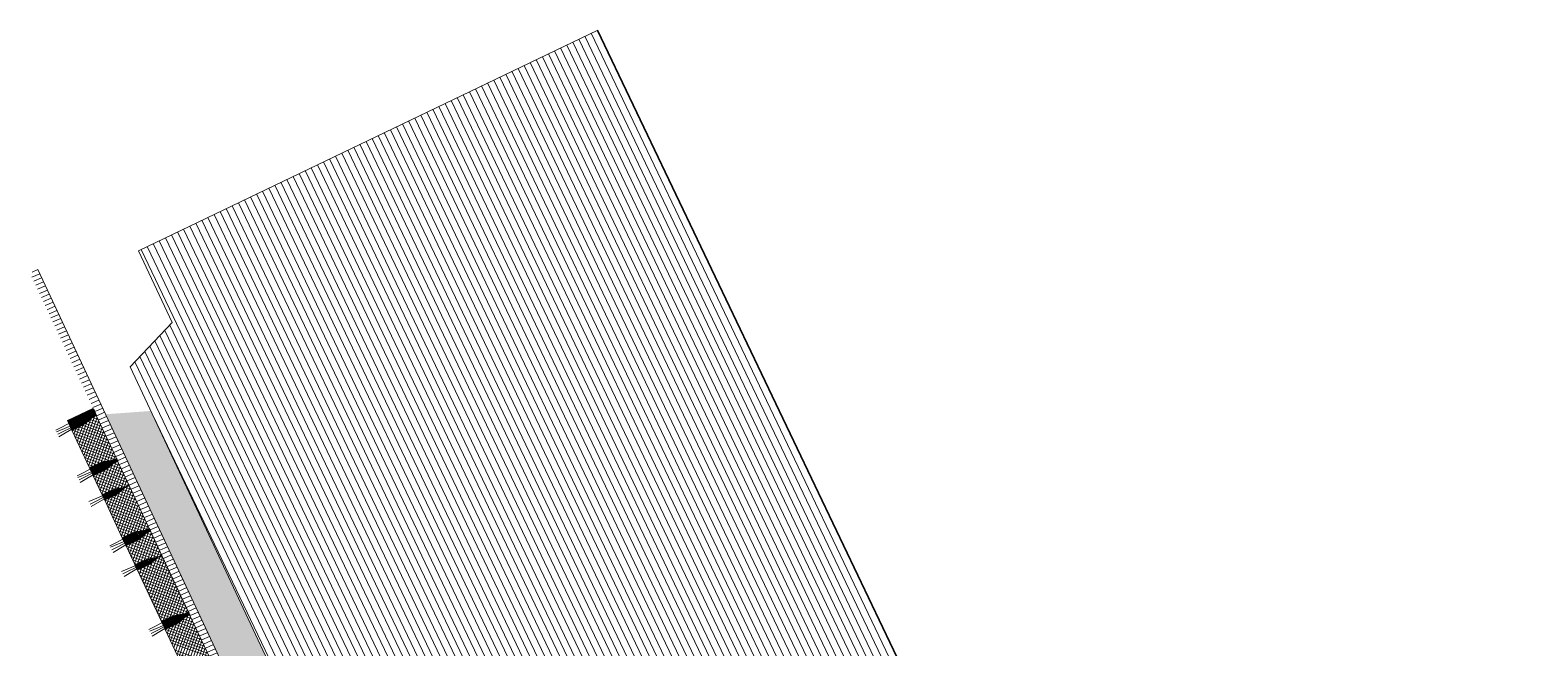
# Model space of a CAD drawing. Header units: metres. Extents: x 679304 to 680626, y 2747329 to 2750056.
# Drawn here: x 679493.34 to 679498.64, y 2747427.62 to 2747429.8 of the extents above; entities that cross this region are included whole.
import ezdxf

# ---------------------------------------------------------------- set-up
doc = ezdxf.new("R2010")
doc.units = ezdxf.units.M
doc.layers.add('-aux', color=50, linetype='Continuous', plot=False)
for name, color, linetype, lineweight in [('02-L-projecció', 6, 'Continuous', 5), ('02-L-seccionat', 4, 'Continuous', 5), ('1-L-GESPA', 64, 'Continuous', 0), ('3-TR Formigó', 252, 'Continuous', 0), ('3-TR terra compactada', 45, 'Continuous', 0), ('3-TR Tot-u', 37, 'Continuous', 0)]:
    doc.layers.add(name, color=color, linetype=linetype, lineweight=lineweight)
doc.layers.add('3- TR terra vegetal', color=253, linetype='Continuous', lineweight=0, true_color=0xbea68e)
doc.layers.add('3-TR sorra granitica', color=254, linetype='Continuous', lineweight=0, true_color=0xf2dac9)

# ---------------------------------------------------------------- blocks, each defined once
blk = doc.blocks.new('Font')
at = {"layer": '3- TR terra vegetal'}
h = blk.add_hatch(dxfattribs=at)
h.set_pattern_fill('_USER', color=256, scale=0.0025, angle=-18.20445689477926, style=0, pattern_type=0)
h.set_pattern_definition([(0.0715857154418002, (-42.41510380851105, 22.0367466378957), (-3.123515267e-06, 0.0024999980487297), [])])
edge = h.paths.add_edge_path()
edge.add_line((4.908036804292351, -9.918019296135753), (4.898037110455334, -9.917941367253661))
edge.add_line((4.898037111386656, -9.917941367719322), (4.898100978694856, -9.909745837561786))
edge.add_arc((4.849684893619269, -9.909368520602584), 0.0484175548952811, 359.5534912166783, 375.5525103427901)
edge.add_line((4.896329645998775, -9.896386737702414), (4.890544808935374, -9.87560128723271))
edge.add_arc((4.945597054902464, -9.860279596410692), 0.0571445887850238, 179.5534943690462, 195.5525134952645, ccw=False)
edge.add_line((4.888454201631247, -9.859834273345768), (4.888774713501334, -9.818706751335412))
edge.add_line((4.888774713035672, -9.818706751801074), (4.918844678904861, -9.818941090721637))
edge.add_line((4.918844679836183, -9.818941090255976), (4.918524166103452, -9.860068613663316))
edge.add_arc((4.861381313297897, -9.859623294789344), 0.0571445876364654, 343.55447941519253, 359.5534985415034, ccw=False)
edge.add_line((4.916188078932464, -9.87580112949945), (4.910079998429864, -9.896493896609172))
edge.add_arc((4.956516752485185, -9.910201081074774), 0.0484175483813429, 163.5544725454816, 179.5534916716945)
edge.add_line((4.908100673928856, -9.909823764581233), (4.908036804758012, -9.918019296135753))
edge.add_line((4.908036804292351, -9.918019296135753), (4.898037110455334, -9.917941367253661))
h = blk.add_hatch(dxfattribs=at)
h.set_pattern_fill('_USER', color=256, scale=0.0025, angle=-18.20445689477926, style=0, pattern_type=0)
h.set_pattern_definition([(0.0715857154418002, (-41.99395365780219, 22.03346805972978), (-3.123515267e-06, 0.0024999980487297), [])])
edge = h.paths.add_edge_path()
edge.add_line((5.129266829229891, -9.919743441743776), (5.129330697469413, -9.911547912051901))
edge.add_arc((5.080914612393826, -9.911170597188175), 0.0484175551151934, 359.5534931793435, 375.5525123054554)
edge.add_line((5.12755936384201, -9.89818881219253), (5.121774528175592, -9.877403360791504))
edge.add_arc((5.176826777867972, -9.862081666477025), 0.0571445925419343, 179.5534972539193, 195.5525163801378, ccw=False)
edge.add_line((5.119683920405805, -9.8616363464389), (5.120004433672875, -9.820508826291189))
edge.add_line((5.120004434604197, -9.820508826058356), (5.14007470337674, -9.820665237028152))
edge.add_line((5.140074702445417, -9.820665237028152), (5.13975419010967, -9.861792757175863))
edge.add_arc((5.08261132473126, -9.861347433645278), 0.0571446002038037, 343.5544745027149, 359.5534936290258, ccw=False)
edge.add_line((5.137418101541697, -9.877525276038796), (5.131310021039098, -9.898218042217195))
edge.add_arc((5.177746772766113, -9.91192522784695), 0.0484175469721639, 163.5544702963137, 179.5534894225264)
edge.add_line((5.129330696072429, -9.911547909956425), (5.129266828065738, -9.919743441510946))
h = blk.add_hatch(dxfattribs=at)
h.set_pattern_fill('_USER', color=256, scale=0.0025, angle=-18.20445689477926, style=0, pattern_type=0)
h.set_pattern_definition([(0.0715857154418002, (-42.08891394175589, 22.034197462257), (-3.123515267e-06, 0.0024999980487297), [])])
edge = h.paths.add_edge_path()
edge.add_line((5.234226671978831, -9.92056847200729), (5.224226978141814, -9.920490543125197))
edge.add_line((5.224226978607475, -9.920490543125197), (5.224290845915675, -9.912295012967661))
edge.add_arc((5.17587476177141, -9.91191769670695), 0.0484175548952811, 359.5534912166783, 375.5525103427901)
edge.add_line((5.222519513219594, -9.89893591310829), (5.216734676156193, -9.878150462638587))
edge.add_arc((5.271786922588944, -9.862828772049397), 0.0571445887850238, 179.5534943690462, 195.5525134952645, ccw=False)
edge.add_line((5.214644068386405, -9.862383448984472), (5.214964580256491, -9.821255926974118))
edge.add_line((5.214964580722153, -9.821255927206948), (5.245034546591341, -9.821490266127512))
edge.add_line((5.245034547057002, -9.821490266360343), (5.244714033324271, -9.862617789767683))
edge.add_arc((5.187571180984377, -9.86217247066088), 0.0571445876364654, 343.55447941519253, 359.5534985415034, ccw=False)
edge.add_line((5.242377947084605, -9.878350305370986), (5.236269866582006, -9.899043072480708))
edge.add_arc((5.282706619240343, -9.912750256247818), 0.0484175483813429, 163.5544725454816, 179.5534916716945)
edge.add_line((5.234290541149675, -9.912372940219939), (5.234226671978831, -9.920568471774459))
edge.add_line((5.234226671978831, -9.92056847200729), (5.224226978141814, -9.920490543125197))
h = blk.add_hatch(dxfattribs=at)
h.set_pattern_fill('_USER', color=256, scale=0.0025, angle=-18.20445689477926, style=0, pattern_type=0)
h.set_pattern_definition([(0.0715857154418002, (-41.72150762658566, 22.0313518694602), (-3.123515267e-06, 0.0024999980487297), [])])
edge = h.paths.add_edge_path()
edge.add_line((5.401712859049439, -9.921859632246196), (5.401776727288961, -9.913664102554321))
edge.add_arc((5.353360642679035, -9.913286787457764), 0.0484175551151934, 359.5534931793435, 375.5525123054554)
edge.add_line((5.400005395058542, -9.90030500292778), (5.394220559392124, -9.879519551526755))
edge.add_arc((5.449272809084504, -9.864197856979445), 0.0571445925419343, 179.5534972539193, 195.5525163801378, ccw=False)
edge.add_line((5.392129952087998, -9.86375253694132), (5.392450465355068, -9.822625016793609))
edge.add_line((5.392450464423745, -9.82262501702644), (5.412520733196288, -9.822781427996233))
edge.add_line((5.412520733661949, -9.822781427996233), (5.412200221326202, -9.863908948143944))
edge.add_arc((5.355057355947792, -9.863463624147698), 0.0571446002038037, 343.5544745027149, 359.5534936290258, ccw=False)
edge.add_line((5.409864132292568, -9.879641466308385), (5.403756051789969, -9.900334232486784))
edge.add_arc((5.450192804448306, -9.914041418582201), 0.0484175469721639, 163.5544702963137, 179.5534894225264)
edge.add_line((5.4017767268233, -9.913664100691676), (5.401712858816608, -9.921859632246196))
h = blk.add_hatch(dxfattribs=at)
h.set_pattern_fill('_USER', color=256, scale=0.0025, angle=-18.20445689477926, style=0, pattern_type=0)
h.set_pattern_definition([(0.0715857154418002, (-41.81646791007369, 22.03208127152175), (-3.123515267e-06, 0.0024999980487297), [])])
edge = h.paths.add_edge_path()
edge.add_line((5.506672703661024, -9.92268466250971), (5.496673009824007, -9.922606733627617))
edge.add_line((5.496673007961362, -9.922606733161956), (5.496736875269562, -9.91441120300442))
edge.add_arc((5.44832079205662, -9.914033886510879), 0.0484175548952811, 359.5534912166783, 375.5525103427901)
edge.add_line((5.494965543970465, -9.901052103843538), (5.489180706907063, -9.880266653373837))
edge.add_arc((5.544232953805476, -9.864944962318987), 0.0571445887850238, 179.5534943690462, 195.5525134952645, ccw=False)
edge.add_line((5.487090099602937, -9.864499639719725), (5.487410611473023, -9.823372117709368))
edge.add_line((5.487410612404346, -9.823372117709368), (5.517480578273534, -9.82360645662993))
edge.add_line((5.517480577342212, -9.82360645662993), (5.51716006360948, -9.86473398003727))
edge.add_arc((5.460017210803925, -9.8642886611633), 0.0571445876364654, 343.55447941519253, 359.5534985415034, ccw=False)
edge.add_line((5.514823976904153, -9.880466495640576), (5.508715896401554, -9.901159262750298))
edge.add_arc((5.555152650456875, -9.91486644698307), 0.0484175483813429, 163.5544725454816, 179.5534916716945)
edge.add_line((5.506736571900546, -9.91448913095519), (5.506672702729701, -9.92268466250971))
edge.add_line((5.506672703661024, -9.92268466250971), (5.496673009824007, -9.922606733627617))
h = blk.add_hatch(dxfattribs=at)
h.set_pattern_fill('_USER', color=256, scale=0.0025, angle=-18.20445689477926, style=0, pattern_type=0)
h.set_pattern_definition([(0.0715857154418002, (-41.63898202870041, 22.03071224922314), (-3.123515267e-06, 0.0024999980487297), [])])
edge = h.paths.add_edge_path()
edge.add_line((5.701288961805403, -9.924187184078619), (5.674158891131957, -9.923975755997608))
edge.add_line((5.674158891662955, -9.923975755926222), (5.674222758971154, -9.915780225768685))
edge.add_arc((5.625806673895567, -9.915402909275144), 0.0484175548952811, 359.5534912166783, 375.5525103427901)
edge.add_line((5.672451426275074, -9.902421126142144), (5.666666589211672, -9.881635675672442))
edge.add_arc((5.721718835644423, -9.866313985083252), 0.0571445887850238, 179.5534943690462, 195.5525134952645, ccw=False)
edge.add_line((5.664575982373207, -9.865868662018327), (5.664896494243294, -9.824741140007973))
edge.add_line((5.664896494708955, -9.824741140240803), (5.701285470009741, -9.825105800338996))
edge.add_line((5.701285469345748, -9.825105800293384), (5.701288962138068, -9.924187184194453))
edge.add_line((5.701288961805403, -9.924187184078619), (5.674158891131957, -9.923975755997608))
at = {"layer": '3-TR Formigó'}
h = blk.add_hatch(dxfattribs=at)
h.set_pattern_fill('ANSI37', color=256, scale=0.003, angle=-18.27580023555104, style=0)
h.set_pattern_definition([(45.00024237466997, (-38.23494690703228, 21.24240360129625), (-0.0067352205821938, 0.0067351635992895), []), (135.0002423746698, (-38.23494690703228, 21.24240360129625), (-0.0067351635992895, -0.0067352205821938), [])])
edge = h.paths.add_edge_path()
edge.add_line((4.898037136998027, -9.917937868507577), (4.898101004771888, -9.909742338815702))
edge.add_arc((4.849684913642704, -9.909365015802903), 0.0484175608688835, 359.5534842875922, 375.5525034139812)
edge.add_line((4.896329673472791, -9.896383237326518), (4.890544835012406, -9.875597790582106))
edge.add_arc((4.945597083307802, -9.860276099760085), 0.0571445904433395, 179.5534941485199, 195.5525132748023, ccw=False)
edge.add_line((4.88845422770828, -9.859830776462331), (4.888774711173027, -9.818706751102582))
edge.add_line((4.888774711638689, -9.81870675086975), (4.887977530714124, -9.818700537085533))
edge.add_line((4.887977530248463, -9.818700537318364), (4.887984108179807, -9.817856487585232))
edge.add_line((4.887984108645468, -9.817856487352401), (4.742162665817886, -9.816720081493258))
edge.add_line((4.742162665352225, -9.81672008195892), (4.742156088817864, -9.817564135417342))
edge.add_line((4.742156088817864, -9.817564135184512), (4.741358906961977, -9.81755791674368))
edge.add_line((4.741358906961977, -9.81755791674368), (4.741038422565907, -9.858681946760044))
edge.add_arc((4.683895573485642, -9.858236624393612), 0.0571445848182072, 343.554475603851, 359.55349473013337, ccw=False)
edge.add_line((4.738702334929257, -9.874414461664855), (4.732594254426658, -9.895107228774577))
edge.add_arc((4.779031011275947, -9.90881441347301), 0.0484175516906419, 163.5544731269825, 179.5534922533715)
edge.add_line((4.73061492992565, -9.908437097910792), (4.730551059823483, -9.916632627602667))
edge.add_line((4.730551060289144, -9.916632627602667), (4.898037136998027, -9.91793786874041))
h = blk.add_hatch(dxfattribs=at)
h.set_pattern_fill('ANSI37', color=256, scale=0.003, angle=-18.27580023555104, style=0)
h.set_pattern_definition([(45.00024237466997, (-38.42486733943224, 21.24388017086312), (-0.0067352205821938, 0.0067351635992895), []), (135.0002423746698, (-38.42486733943224, 21.24388017086312), (-0.0067351635992895, -0.0067352205821938), [])])
edge = h.paths.add_edge_path()
edge.add_line((5.129266854841262, -9.919739875476807), (5.129330724710598, -9.911544343922287))
edge.add_arc((5.080914640799164, -9.911167031154037), 0.0484175536757299, 359.5534954021102, 375.5525145284991)
edge.add_line((5.127559391316026, -9.898185245227069), (5.121774553321301, -9.877399797551332))
edge.add_arc((5.176826803479343, -9.862078107893465), 0.0571445918819698, 179.5534922650938, 195.5525113913764, ccw=False)
edge.add_line((5.119683946482837, -9.861632782965899), (5.120004430878907, -9.82050875807181))
edge.add_line((5.120004430413246, -9.820508757606149), (5.11920724902302, -9.820502545218915))
edge.add_line((5.11920724902302, -9.820502545218915), (5.119213826488703, -9.819658495020121))
edge.add_line((5.119213826954364, -9.819658495718613), (4.919648438226431, -9.818103256402537))
edge.add_line((4.919648438226431, -9.818103255936874), (4.919641859363764, -9.81894730706699))
edge.add_line((4.919641860295087, -9.81894730706699), (4.918844680301845, -9.818941090488806))
edge.add_line((4.918844679836183, -9.818941090255976), (4.918524194974452, -9.86006511794403))
edge.add_arc((4.861381331458687, -9.85961979907006), 0.0571445978117862, 343.55447923422247, 359.553498360505, ccw=False)
edge.add_line((4.916188107337802, -9.875797636574134), (4.910080025438219, -9.896490403218195))
edge.add_arc((4.956516785081475, -9.910197584656999), 0.048417552854087, 163.5544773345236, 179.5534964609125)
edge.add_line((4.908100702334195, -9.90982027258724), (4.908036834094673, -9.918015801813453))
edge.add_line((4.908036833629012, -9.918015802279115), (5.129266854608431, -9.919739875942469))
h = blk.add_hatch(dxfattribs=at)
h.set_pattern_fill('ANSI37', color=256, scale=0.003, angle=-18.27580023555104, style=0)
h.set_pattern_definition([(45.00024237466997, (-38.00371721480042, 21.2405980268959), (-0.0067352205821938, 0.0067351635992895), []), (135.0002423746698, (-38.00371721480042, 21.2405980268959), (-0.0067351635992895, -0.0067352205821938), [])])
edge = h.paths.add_edge_path()
edge.add_line((5.22422700189054, -9.920487044379115), (5.224290871992707, -9.912291513755918))
edge.add_arc((5.175874780397862, -9.911914204712957), 0.0484175626281825, 359.5534999889228, 375.5525191153119)
edge.add_line((5.222519537899643, -9.898932412732393), (5.216734700836241, -9.878146966919301))
edge.add_arc((5.271786950994282, -9.862825277028605), 0.0571445918819698, 179.5534922650938, 195.5525113913764, ccw=False)
edge.add_line((5.214644093997776, -9.862379951635376), (5.214964577928185, -9.821255926275626))
edge.add_line((5.214964577928185, -9.821255926741287), (5.21416739700362, -9.821249713888392))
edge.add_line((5.214167396537959, -9.821249714121222), (5.214173974934965, -9.820405663456768))
edge.add_line((5.214173975400626, -9.820405662991107), (5.140878406818956, -9.819834462366998))
edge.add_line((5.140878407284617, -9.819834462366998), (5.140871828887611, -9.820678512565792))
edge.add_line((5.14087182842195, -9.820678513031451), (5.140074646798893, -9.820672296453267))
edge.add_line((5.140074647497385, -9.820672296453267), (5.139754163799807, -9.861796326003969))
edge.add_arc((5.082611312158405, -9.86135100480169), 0.0571445862273865, 343.55447750952925, 359.5534966358117, ccw=False)
edge.add_line((5.137418075930327, -9.877528841141611), (5.131309994496405, -9.898221609648317))
edge.add_arc((5.177746753208339, -9.91192879434675), 0.0484175533455567, 163.5544734177773, 179.5534925441661)
edge.add_line((5.129330670461058, -9.911551479250193), (5.129266803152859, -9.919747009407727))
edge.add_line((5.129266802221536, -9.919747009407727), (5.22422700189054, -9.920487044844776))
h = blk.add_hatch(dxfattribs=at)
h.set_pattern_fill('ANSI37', color=256, scale=0.003, angle=-18.27580023555104, style=0)
h.set_pattern_definition([(45.00024237466997, (-37.73127115750686, 21.23848540289328), (-0.0067352205821938, 0.0067351635992895), []), (135.0002423746698, (-37.73127115750686, 21.23848540289328), (-0.0067351635992895, -0.0067352205821938), [])])
edge = h.paths.add_edge_path()
edge.add_line((5.401712886057794, -9.921856066212058), (5.401776753831654, -9.913660536520183))
edge.add_arc((5.353360663168132, -9.913283214438707), 0.0484175608688835, 359.5534842875922, 375.5525034139812)
edge.add_line((5.400005422998219, -9.900301435496658), (5.394220584537833, -9.879515988752244))
edge.add_arc((5.44927283283323, -9.864194297231734), 0.0571445904433395, 179.5534941485199, 195.5525132748023, ccw=False)
edge.add_line((5.392129977233707, -9.863748974632472), (5.392450460698455, -9.822624949272722))
edge.add_line((5.392450460698455, -9.822624949272722), (5.39165327977389, -9.822618735488504))
edge.add_line((5.39165327977389, -9.822618735488504), (5.391659857705235, -9.821774685755372))
edge.add_line((5.391659857705235, -9.821774685755372), (5.245838414877653, -9.82063827989623))
edge.add_line((5.245838414877653, -9.82063827989623), (5.245831838343292, -9.82148233335465))
edge.add_line((5.245831838343292, -9.82148233335465), (5.245034656487405, -9.821476114913821))
edge.add_line((5.245034656487405, -9.821476114913821), (5.244714172091335, -9.862600144930184))
edge.add_arc((5.187571322545409, -9.86215482233092), 0.0571445848182072, 343.554475603851, 359.55349473013337, ccw=False)
edge.add_line((5.242378084454685, -9.878332659602165), (5.236270003952085, -9.899025426711887))
edge.add_arc((5.282706761267036, -9.91273261141032), 0.0484175516906419, 163.5544731269825, 179.5534922533715)
edge.add_line((5.234290679451078, -9.912355295848101), (5.234226809348911, -9.920550825539976))
edge.add_line((5.234226810280233, -9.920550825539976), (5.401712886989116, -9.92185606667772))
h = blk.add_hatch(dxfattribs=at)
h.set_pattern_fill('ANSI37', color=256, scale=0.003, angle=-18.27580023555104, style=0)
h.set_pattern_definition([(45.00024237466997, (-37.73127118311823, 21.23848183639347), (-0.0067352205821938, 0.0067351635992895), []), (135.0002423746698, (-37.73127118311823, 21.23848183639347), (-0.0067351635992895, -0.0067352205821938), [])])
edge = h.paths.add_edge_path()
edge.add_line((5.496673033107072, -9.922603234648705), (5.496736903209239, -9.914407704025505))
edge.add_arc((5.448320810683071, -9.914030395681038), 0.0484175626281825, 359.5534999889228, 375.5525191153119)
edge.add_line((5.494965568650513, -9.90104860300198), (5.489180731587111, -9.880263157188892))
edge.add_arc((5.544232981745153, -9.864941467531025), 0.0571445918819698, 179.5534922650938, 195.5525113913764, ccw=False)
edge.add_line((5.487090124748647, -9.864496142603455), (5.487410608679056, -9.823372117243707))
edge.add_line((5.487410609144717, -9.823372117243707), (5.486613428220152, -9.82336590439081))
edge.add_line((5.486613427754491, -9.82336590439081), (5.486620006151497, -9.822521853726357))
edge.add_line((5.486620006151497, -9.822521853959188), (5.413324437569826, -9.82195065333508))
edge.add_line((5.413324437569826, -9.821950653102247), (5.413317859172821, -9.822794703301042))
edge.add_line((5.413317859172821, -9.822794703301042), (5.412520677549764, -9.822788486722857))
edge.add_line((5.412520678248256, -9.822788486257195), (5.412200194550678, -9.863912515807897))
edge.add_arc((5.355057342909276, -9.863467195536941), 0.0571445862273865, 343.55447750952925, 359.5534966358117, ccw=False)
edge.add_line((5.409864107146859, -9.8796450314112), (5.403756025712937, -9.900337799917907))
edge.add_arc((5.450192783959209, -9.91404498484917), 0.0484175533455567, 163.5544734177773, 179.5534925441661)
edge.add_line((5.401776700746268, -9.913667669519782), (5.401712833438068, -9.921863199677318))
edge.add_line((5.401712833438068, -9.921863199677318), (5.496673033107072, -9.922603235114366))
h = blk.add_hatch(dxfattribs=at)
h.set_pattern_fill('ANSI37', color=256, scale=0.003, angle=-18.27580023555104, style=0)
h.set_pattern_definition([(45.00024237466997, (-37.45882512675598, 21.23636921262368), (-0.0067352205821938, 0.0067351635992895), []), (135.0002423746698, (-37.45882512675598, 21.23636921262368), (-0.0067351635992895, -0.0067352205821938), [])])
edge = h.paths.add_edge_path()
edge.add_line((5.674158916808664, -9.92397225741297), (5.674222784582525, -9.915776727721095))
edge.add_arc((5.625806693919003, -9.915399404708296), 0.0484175608688835, 359.5534842875922, 375.5525034139812)
edge.add_line((5.672451454214751, -9.902417625766248), (5.666666615754365, -9.881632179021835))
edge.add_arc((5.721718863584101, -9.866310488199815), 0.0571445904433395, 179.5534941485199, 195.5525132748023, ccw=False)
edge.add_line((5.664576007984578, -9.865865164902061), (5.664896491449326, -9.824741139542311))
edge.add_line((5.664896491449326, -9.824741139542311), (5.664099310524761, -9.824734925758094))
edge.add_line((5.664099310524761, -9.824734925758094), (5.664105888456106, -9.823890876024961))
edge.add_line((5.664105888456106, -9.823890876024961), (5.518284445628523, -9.822754470165817))
edge.add_line((5.518284446559846, -9.82275447063148), (5.518277870025485, -9.823598524089903))
edge.add_line((5.518277869559824, -9.823598523624241), (5.517480687703937, -9.82359230518341))
edge.add_line((5.517480687238276, -9.823592305416241), (5.517160202842205, -9.864716335432602))
edge.add_arc((5.460017353296279, -9.86427101283334), 0.0571445848182072, 343.554475603851, 359.55349473013337, ccw=False)
edge.add_line((5.514824115205556, -9.880448849871755), (5.508716034702956, -9.901141616981477))
edge.add_arc((5.555152792017906, -9.91484880191274), 0.0484175516906419, 163.5544731269825, 179.5534922533715)
edge.add_line((5.506736710201948, -9.914471486583352), (5.506672840099781, -9.922667016275227))
edge.add_line((5.506672841031104, -9.922667015809566), (5.674158917739987, -9.923972256947309))
at = {"layer": '3-TR sorra granitica'}
h = blk.add_hatch(dxfattribs=at)
h.set_pattern_fill('LINE', color=256, scale=0.005, angle=69.79554310522073, style=0)
h.set_pattern_definition([(88.07158571544174, (23.47172695910558, 239.0306897256524), (-0.0158660092037632, 0.0005342068383153), [])])
h.paths.add_polyline_path([(2.601889603305608, -9.931432225275785), (6.228181368671357, -9.959666926413774), (6.228414944838732, -9.929667835589498), (2.601850411854684, -9.900063625071198)])
at = {"layer": '3-TR terra compactada'}
h = blk.add_hatch(dxfattribs=at)
h.set_pattern_fill('LINE', color=256, scale=0.0075, style=0)
h.set_pattern_definition([(1.59e-14, (-1.59297476010397, -12.35290337726474), (0, 0.0238125), [])])
h.paths.add_polyline_path([(-1.508625563699752, -9.449458322487772), (-1.508420270401984, -12.1077984967269), (6.136786825489252, -12.10779849579558), (6.134235821664333, -10.30894258804619), (5.854505203664302, -10.30698392656631), (5.777416309341788, -10.10637657577172), (2.851663700770586, -10.08339424803853), (2.851663700304925, -11.3900205376558), (2.851663700304925, -11.74002094520256), (0.3014938957057893, -11.74002108070999), (0.3016131347976625, -11.38985263765789), (1.476384826935827, -11.39002108108252), (0.9323646500706672, -9.46821099333465)])
at = {"layer": '3-TR Tot-u'}
h = blk.add_hatch(dxfattribs=at)
h.set_pattern_fill('EARTH', color=256, scale=0.005, angle=-84.07414778341365)
h.set_pattern_definition([(275.9258522165863, (0.0002259062603116, -11.10001241927966), (0.0348582512672567, -0.0283024260194916), [0.03175, -0.03175]), (275.9258522165863, (0.0120685338042677, -11.09878320246935), (0.0348582512672567, -0.0283024260194916), [0.03175, -0.03175]), (275.9258522165863, (0.0239111604169011, -11.09755398519337), (0.0348582512672567, -0.0283024260194916), [0.03175, -0.03175]), (5.925852216586341, (0.0282684424892068, -11.1010917883832), (0.0283024260194916, 0.0348582512672567), [0.0317499999999999, -0.0317499999999999]), (5.925852216586341, (0.0294976592995227, -11.11293441522866), (0.0283024260194916, 0.0348582512672567), [0.0317499999999999, -0.0317499999999999]), (5.925852216586341, (0.0307268761098385, -11.12477704230696), (0.0283024260194916, 0.0348582512672567), [0.0317499999999999, -0.0317499999999999])])
h.paths.add_polyline_path([(5.664115688763558, -9.955275054089725), (2.602053748443722, -9.931428957730532), (2.601719925645738, -9.96756389643997), (2.851663700770586, -10.08339424803853), (5.605309887323528, -10.10503653623163)])
at = {"layer": '-aux'}
for points in [[(4.908036804292351, -9.918019296135753), (4.898037111386656, -9.917941367719322), (4.898100978694856, -9.909745837561786, 0.0699225111475427), (4.896329645998775, -9.896386737702414), (4.890544808935374, -9.87560128723271, -0.0699225111480096), (4.888454201631247, -9.859834273345768), (4.888774713035672, -9.818706751801074), (4.918844679836183, -9.818941090255976), (4.918524165637791, -9.860068613430485, -0.0699225111484148), (4.916188078932464, -9.87580112949945), (4.910079998429864, -9.896493896609172, 0.0699225111479849), (4.908100673928856, -9.909823764581233), (4.908036804292351, -9.918019296135753), (4.898037111386656, -9.917941367719322)], [(5.129266828298568, -9.919743441510946), (5.129266829229891, -9.919743441743776), (5.129330697469413, -9.911547912284732, 0.0699225111475427), (5.12755936384201, -9.89818881219253), (5.121774528641253, -9.877403360791504, -0.0699225111480096), (5.119683920405805, -9.8616363464389), (5.120004434604197, -9.820508826058356), (5.140074702445417, -9.820665237028152), (5.139754190575331, -9.861792757408693, -0.0699225111484148), (5.137418101541697, -9.877525276038796), (5.131310021039098, -9.898218042217195, 0.0699225111479849), (5.129330696072429, -9.911547909956425), (5.129266828298568, -9.919743441510946), (5.129266829229891, -9.919743441743776)], [(5.234226671978831, -9.92056847200729), (5.224226978607475, -9.920490543125197), (5.224290845915675, -9.912295013200492, 0.0699225111475427), (5.222519513219594, -9.89893591310829), (5.216734676621854, -9.878150462871417, -0.0699225111480096), (5.214644068386405, -9.862383448984472), (5.214964580722153, -9.821255927206948), (5.245034547057002, -9.821490266360343), (5.24471403285861, -9.862617789767683, -0.0699225111484148), (5.242377947084605, -9.878350305370986), (5.236269865650683, -9.899043072480708, 0.0699225111479849), (5.234290541149675, -9.912372940219939), (5.234226671978831, -9.92056847200729), (5.224226978607475, -9.920490543125197)], [(5.401712859049439, -9.921859632246196), (5.401712859049439, -9.921859632246196), (5.401776727754622, -9.913664102554321, 0.0699225111475427), (5.400005395058542, -9.90030500292778), (5.394220560323446, -9.879519551526755, -0.0699225111480096), (5.392129952087998, -9.86375253694132), (5.392450464423745, -9.82262501702644), (5.412520733661949, -9.822781427996233), (5.41220022086054, -9.863908947911114, -0.0699225111484148), (5.409864132292568, -9.879641466308385), (5.40375605225563, -9.900334232952446, 0.0699225111479849), (5.4017767268233, -9.913664100691676), (5.401712859049439, -9.921859632246196), (5.401712859049439, -9.921859632246196)], [(5.506672703661024, -9.92268466250971), (5.496673007961362, -9.922606733161956), (5.496736876200884, -9.914411203470081, 0.0699225111475427), (5.494965543970465, -9.901052103843538), (5.489180707838386, -9.880266653373837, -0.0699225111480096), (5.487090099602937, -9.864499639719725), (5.487410612404346, -9.823372117709368), (5.517480577342212, -9.82360645662993), (5.517160064075142, -9.86473398003727, -0.0699225111484148), (5.514823976904153, -9.880466495640576), (5.508715896401554, -9.901159262750298, 0.0699225111479849), (5.506736571900546, -9.91448913095519), (5.506672703661024, -9.92268466250971), (5.496673007961362, -9.922606733161956)], [(5.701288961805403, -9.924187184078619), (5.674158891662955, -9.923975755926222), (5.674222758971154, -9.915780225768685, 0.0699225111475427), (5.672451426275074, -9.902421126142144), (5.666666590142995, -9.881635675672442, -0.0699225111480096), (5.664575982373207, -9.865868662018327), (5.664896494708955, -9.824741140240803), (5.701285469345748, -9.825105800293384), (5.701288961805403, -9.924187184078619), (5.674158891662955, -9.923975755926222)]]:
    blk.add_lwpolyline(points, format="xyb", dxfattribs=at)
at = {"layer": '02-L-projecció'}
blk.add_lwpolyline([(-1.508625563699752, -9.449458322487772), (-1.508420270401984, -12.1077984967269), (6.136786825489252, -12.10779849579558), (6.134235821664333, -10.30894258804619), (5.854505203664302, -10.30698392656631), (5.777416309341788, -10.10637657577172), (2.851663700770586, -10.08339424803853), (2.851663700304925, -11.3900205376558), (2.851663700304925, -11.74002094520256), (0.3014938957057893, -11.74002108070999), (0.3016131347976625, -11.38985263765789), (1.476384826935827, -11.39002108108252), (0.9323646500706672, -9.46821099333465)], close=True, dxfattribs=at)
blk.add_lwpolyline([(6.228181370999664, -9.959666931070387), (2.601889605633914, -9.931432226207107)], dxfattribs=at)
at = {"layer": '02-L-seccionat'}
for points in [[(4.898037136998027, -9.917937868507577), (4.898101003840565, -9.909742338350043, 0.0699225111487571), (4.896329673472791, -9.896383237326518), (4.890544835012406, -9.875597790814936, -0.0699225111482901), (4.88845422770828, -9.859830776462331), (4.888774711638689, -9.81870675086975), (4.887977530248463, -9.818700537318364), (4.887984108645468, -9.817856487352401), (4.742162665352225, -9.81672008195892), (4.742156088817864, -9.817564135184512), (4.741358906961977, -9.81755791674368), (4.741038422565907, -9.858681946527213, -0.0699225111482901), (4.738702334929257, -9.874414461664855), (4.73259425535798, -9.895107228774577, 0.0699225111487571), (4.73061492992565, -9.908437097910792), (4.730551060289144, -9.916632627602667)], [(5.129266854841262, -9.919739875476807), (5.129330724943429, -9.911544343922287, 0.0699225111487571), (5.127559391316026, -9.898185245227069), (5.12177455285564, -9.877399797551332, -0.0699225111482901), (5.119683946482837, -9.861632782965899), (5.120004430413246, -9.820508757606149), (5.11920724902302, -9.820502545218915), (5.119213826954364, -9.819658495718613), (4.919648438226431, -9.818103255936874), (4.919641860295087, -9.81894730706699), (4.918844679836183, -9.818941090255976), (4.918524194974452, -9.86006511794403, -0.0699225111482901), (4.916188107337802, -9.875797636574134), (4.910080026369541, -9.896490402985364, 0.0699225111487571), (4.908100702334195, -9.90982027258724), (4.908036833629012, -9.918015802279115)], [(5.22422700189054, -9.920487044379115), (5.224290872458368, -9.912291513755918, 0.0699225111487571), (5.222519537899643, -9.898932412732393), (5.216734700836241, -9.878146966453642, -0.0699225111482901), (5.214644093997776, -9.862379951635376), (5.214964577928185, -9.821255926741287), (5.214167396537959, -9.821249714121222), (5.214173975400626, -9.820405662991107), (5.140878407284617, -9.819834462366998), (5.14087182842195, -9.820678513031451), (5.140074647497385, -9.820672296453267), (5.139754163101315, -9.861796325538307, -0.0699225111482901), (5.137418075930327, -9.877528841141611), (5.131309994030743, -9.898221609648317, 0.0699225111487571), (5.129330670461058, -9.911551479250193), (5.129266802221536, -9.919747009407727)], [(5.401712886057794, -9.921856066212058), (5.401776754297316, -9.913660536985844, 0.0699225111487571), (5.400005422998219, -9.900301435496658), (5.394220585469156, -9.879515988752244, -0.0699225111482901), (5.392129977233707, -9.863748974632472), (5.392450460698455, -9.822624949272722), (5.39165327977389, -9.822618735488504), (5.391659857705235, -9.821774685755372), (5.245838414877653, -9.82063827989623), (5.245831838343292, -9.82148233335465), (5.245034656487405, -9.821476114913821), (5.244714173022657, -9.862600144930184, -0.0699225111482901), (5.242378084454685, -9.878332659602165), (5.236270003952085, -9.899025426711887, 0.0699225111487571), (5.234290679451078, -9.912355295848101), (5.234226810280233, -9.920550825539976)], [(5.496673033107072, -9.922603234648705), (5.496736904140561, -9.914407704491168, 0.0699225111487571), (5.494965568650513, -9.90104860300198), (5.489180732518434, -9.880263157188892, -0.0699225111482901), (5.487090124748647, -9.864496142603455), (5.487410609144717, -9.823372117243707), (5.486613427754491, -9.82336590439081), (5.486620006151497, -9.822521853959188), (5.413324437569826, -9.821950653102247), (5.413317859172821, -9.822794703301042), (5.412520678248256, -9.822788486257195), (5.412200193852186, -9.863912516273558, -0.0699225111482901), (5.409864107146859, -9.8796450314112), (5.403756025247275, -9.900337799917907, 0.0699225111487571), (5.401776700746268, -9.913667669519782), (5.401712833438068, -9.921863199677318)], [(5.674158916808664, -9.92397225741297), (5.674222785513848, -9.915776727255434, 0.0699225111487571), (5.672451454214751, -9.902417625766248), (5.666666616220027, -9.881632179021835, -0.0699225111482901), (5.664576007984578, -9.865865164902061), (5.664896491449326, -9.824741139542311), (5.664099310524761, -9.824734925758094), (5.664105888456106, -9.823890876024961), (5.518284446559846, -9.82275447063148), (5.518277869559824, -9.823598523624241), (5.517480687238276, -9.823592305416241), (5.517160202842205, -9.864716335199773, -0.0699225111482901), (5.514824115205556, -9.880448849871755), (5.508716035168617, -9.901141617447138, 0.0699225111487571), (5.506736710201948, -9.914471486583352), (5.506672841031104, -9.922667015809566)]]:
    blk.add_lwpolyline(points, format="xyb", close=True, dxfattribs=at)
at = {"layer": '1-L-GESPA'}
for points in [[(4.887018049135804, -9.76661019679159), (4.893503049388527, -9.836409985786304)], [(4.897015788592398, -9.766397655475885), (4.898501920048147, -9.836303714197129)], [(4.907013529445976, -9.76618511043489), (4.903500790707767, -9.836197447031736)], [(4.913012174889445, -9.766057585831732), (4.914498306810855, -9.835963647114111)], [(5.119664886500686, -9.76750206016004), (5.12614988675341, -9.837301849853247)], [(5.129662625491619, -9.767289519542828), (5.131148756481707, -9.837195578496903)], [(5.139660367276519, -9.767076975200325), (5.136147629469633, -9.83708931086585)], [(5.213207916356623, -9.769159372430295), (5.219692917075008, -9.838959161192179)], [(5.223205656278878, -9.76894683111459), (5.224691786803305, -9.838852890301496)], [(5.233203396201133, -9.768734286539257), (5.229690657928586, -9.838746622903273)], [(5.239202043041586, -9.768606762168927), (5.240688174031674, -9.838512822519988)], [(5.392110916785895, -9.76961825042963), (5.398595918435603, -9.839418040588498)], [(5.402108656242489, -9.769405710045248), (5.403594787698239, -9.839311768766493)], [(5.412106398493051, -9.769193165935574), (5.408593659754842, -9.839205501601098)], [(5.485653946641832, -9.771275563165545), (5.492138947360217, -9.84107535192743)], [(5.495651687029749, -9.77106302138418), (5.497137818019837, -9.840969080571085)], [(5.505649427417665, -9.770850476808844), (5.502136688679456, -9.840862813405693)], [(5.511648074258118, -9.770722952205688), (5.513134204782545, -9.840629013255239)], [(5.663139828946441, -9.77264458546415), (5.669624830130487, -9.842444374226034)], [(5.67313757026568, -9.772432044614106), (5.674623700324445, -9.84233810286969)], [(5.683135309722274, -9.77221949910745), (5.679622571915388, -9.842231835471466)], [(5.689133955631405, -9.772091974504292), (5.690620087552815, -9.841998035553843)]]:
    blk.add_lwpolyline(points, dxfattribs=at)

msp = doc.modelspace()

# ---------------------------------------------------------------- block references
at = {"rotation": 115.557582896045}
msp.add_blockref('Font', (679487.0654881513, 2747419.041906541), dxfattribs=at)

doc.saveas('drawing.dxf')
